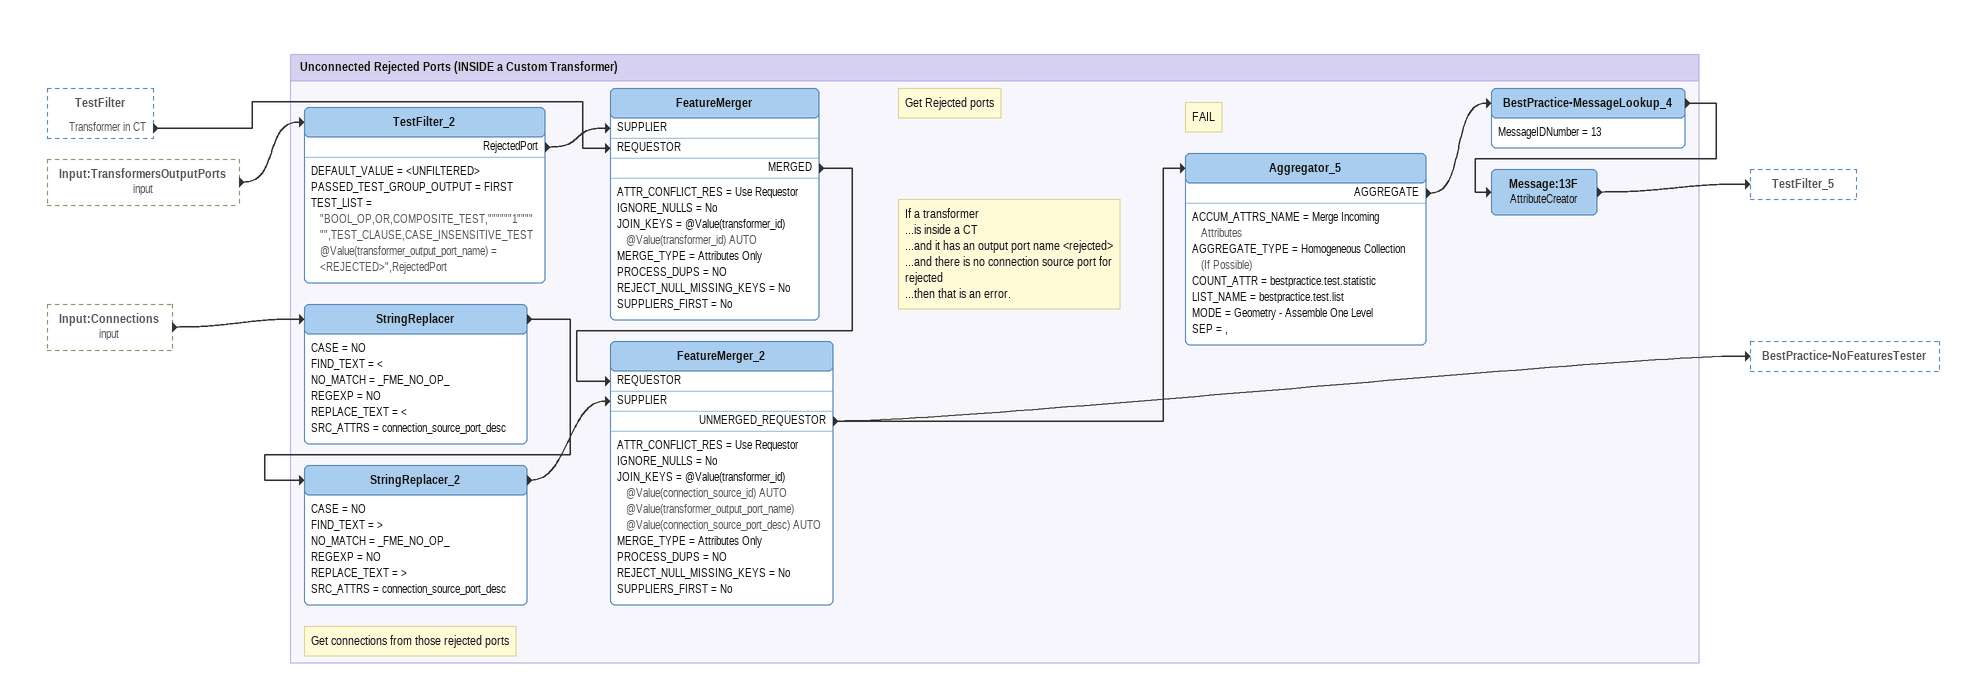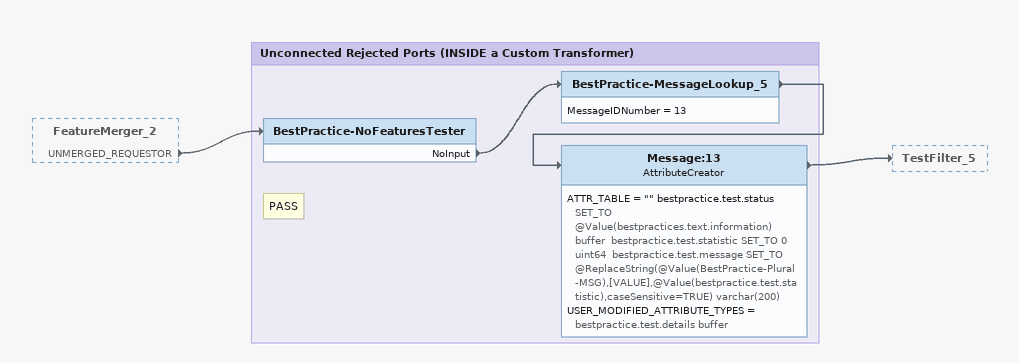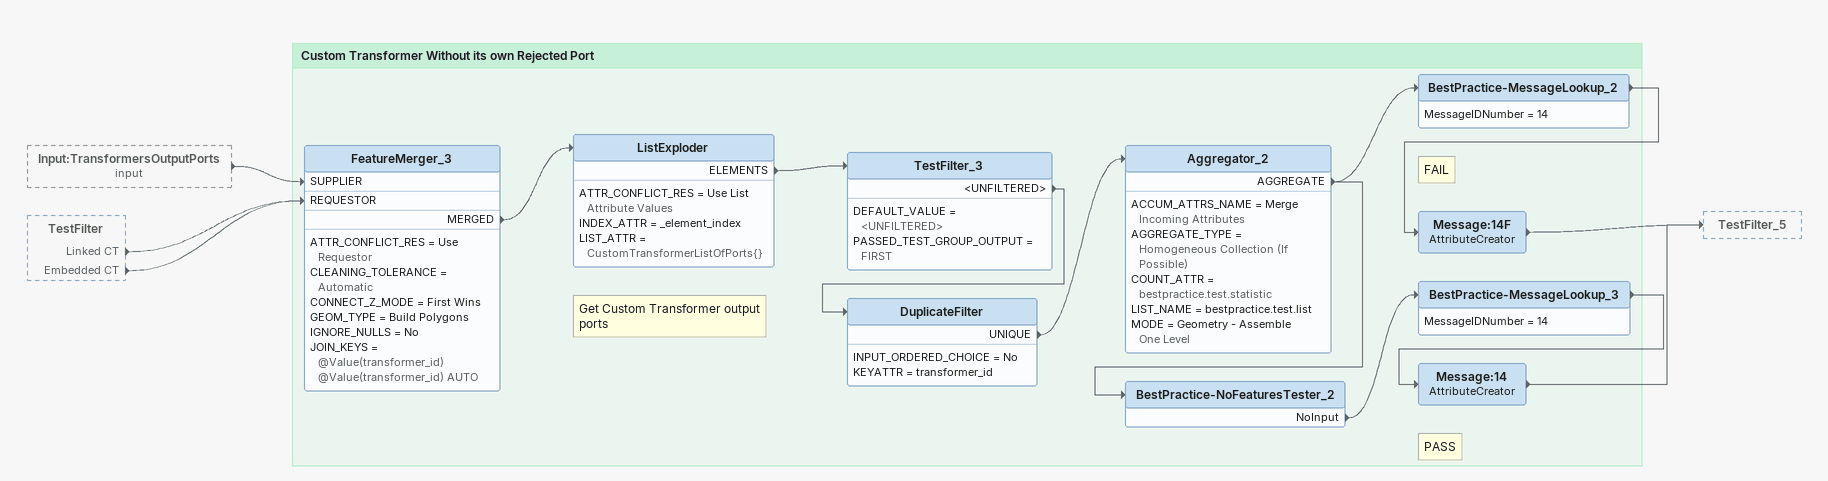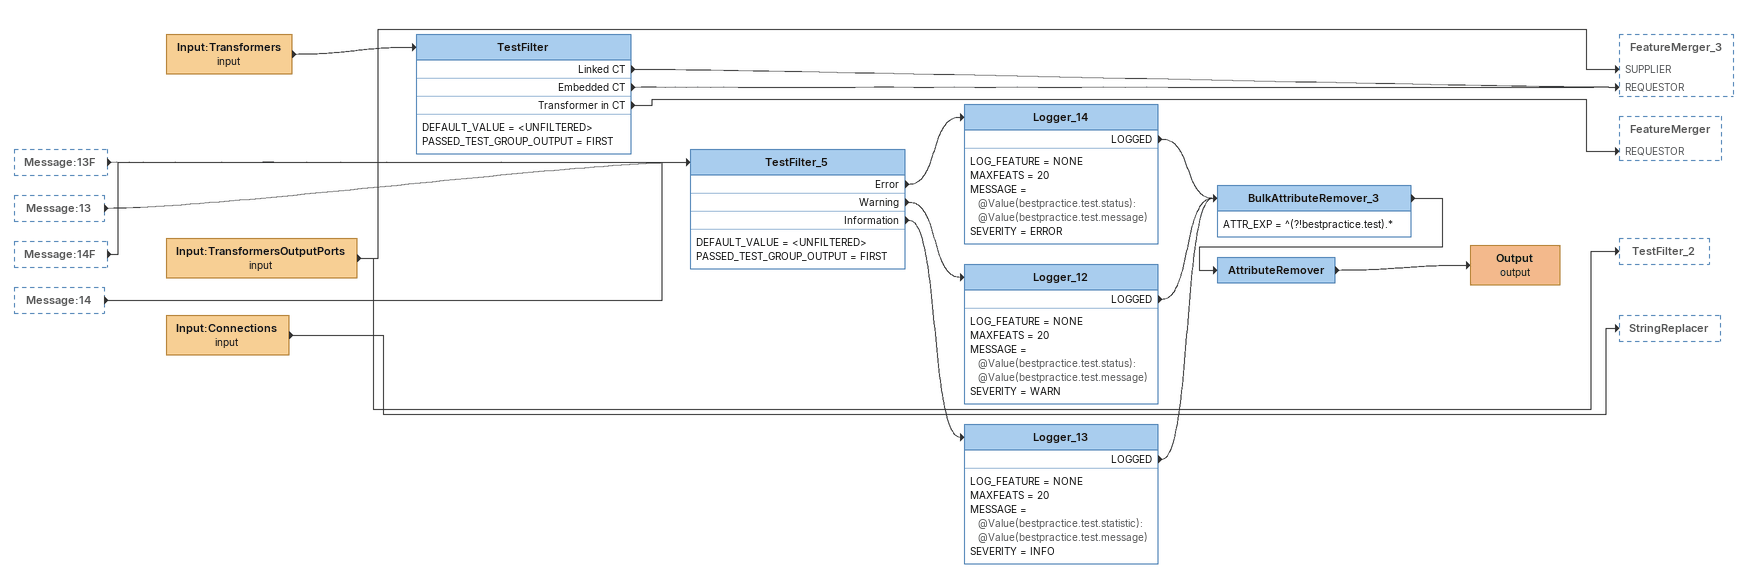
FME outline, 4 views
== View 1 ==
TestFilter [outside]
    Transformer in CT -> FeatureMerger [REQUESTOR]
Input:TransformersOutputPorts (input) [outside]
    -> TestFilter_2
Input:Connections (input) [outside]
    -> StringReplacer

Bookmark: Unconnected Rejected Ports (INSIDE a Custom Transformer)
TestFilter_2
    DEFAULT_VALUE = <UNFILTERED>
    PASSED_TEST_GROUP_OUTPUT = FIRST
    TEST_LIST = "BOOL_OP,OR,COMPOSITE_TEST,""""""1"""""",TEST_CLAUSE,CASE_INSENSITIVE_TEST @Value(transformer_output_port_name) = <REJECTED>",RejectedPort
    RejectedPort -> FeatureMerger [SUPPLIER]
Note: Get Rejected ports
FeatureMerger
    ATTR_CONFLICT_RES = Use Requestor
    IGNORE_NULLS = No
    JOIN_KEYS = @Value(transformer_id) @Value(transformer_id) AUTO
    MERGE_TYPE = Attributes Only
    PROCESS_DUPS = NO
    REJECT_NULL_MISSING_KEYS = No
    SUPPLIERS_FIRST = No
    MERGED -> FeatureMerger_2 [REQUESTOR]
StringReplacer
    CASE = NO
    FIND_TEXT = <
    NO_MATCH = _FME_NO_OP_
    REGEXP = NO
    REPLACE_TEXT = <
    SRC_ATTRS = connection_source_port_desc
    -> StringReplacer_2
StringReplacer_2
    CASE = NO
    FIND_TEXT = >
    NO_MATCH = _FME_NO_OP_
    REGEXP = NO
    REPLACE_TEXT = >
    SRC_ATTRS = connection_source_port_desc
    -> FeatureMerger_2 [SUPPLIER]
Note: Get connections from those rejected ports
FeatureMerger_2
    ATTR_CONFLICT_RES = Use Requestor
    IGNORE_NULLS = No
    JOIN_KEYS = @Value(transformer_id) @Value(connection_source_id) AUTO @Value(transformer_output_port_name) @Value(connection_source_port_desc) AUTO
    MERGE_TYPE = Attributes Only
    PROCESS_DUPS = NO
    REJECT_NULL_MISSING_KEYS = No
    SUPPLIERS_FIRST = No
    UNMERGED_REQUESTOR -> Aggregator_5
    UNMERGED_REQUESTOR -> BestPractice-NoFeaturesTester
Note: If a transformer / ...is inside a CT / ...and it has an output port name <rejected> / ...and there is no connection source port for rejected / ...then that is an error.
Note: FAIL
Aggregator_5
    ACCUM_ATTRS_NAME = Merge Incoming Attributes
    AGGREGATE_TYPE = Homogeneous Collection (If Possible)
    COUNT_ATTR = bestpractice.test.statistic
    LIST_NAME = bestpractice.test.list
    MODE = Geometry - Assemble One Level
    SEP = ,
    AGGREGATE -> BestPractice-MessageLookup_4
BestPractice-MessageLookup_4
    MessageIDNumber = 13
    -> Message:13F
Message:13F: AttributeCreator
    -> TestFilter_5

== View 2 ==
FeatureMerger_2 [outside]
    UNMERGED_REQUESTOR -> BestPractice-NoFeaturesTester

Bookmark: Unconnected Rejected Ports (INSIDE a Custom Transformer)
Note: PASS
BestPractice-NoFeaturesTester
    NoInput -> BestPractice-MessageLookup_5
BestPractice-MessageLookup_5
    MessageIDNumber = 13
    -> Message:13
Message:13: AttributeCreator
    ATTR_TABLE = "" bestpractice.test.status SET_TO @Value(bestpractices.text.information) buffer  bestpractice.test.statistic SET_TO 0 uint64  bestpractice.test.message SET_TO @ReplaceString(@Value(BestPractice-Plural-MSG),[VALUE],@Value(bestpractice.test.statistic),caseSensitive=TRUE) varchar(200)
    USER_MODIFIED_ATTRIBUTE_TYPES = bestpractice.test.details buffer
    -> TestFilter_5

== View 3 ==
Input:TransformersOutputPorts (input) [outside]
    -> FeatureMerger_3 [SUPPLIER]
TestFilter [outside]
    Linked CT -> FeatureMerger_3 [REQUESTOR]
    Embedded CT -> FeatureMerger_3 [REQUESTOR]

Bookmark: Custom Transformer Without its own Rejected Port
Note: Get Custom Transformer output ports
FeatureMerger_3
    ATTR_CONFLICT_RES = Use Requestor
    CLEANING_TOLERANCE = Automatic
    CONNECT_Z_MODE = First Wins
    GEOM_TYPE = Build Polygons
    IGNORE_NULLS = No
    JOIN_KEYS = @Value(transformer_id) @Value(transformer_id) AUTO
    MERGED -> ListExploder
ListExploder
    ATTR_CONFLICT_RES = Use List Attribute Values
    INDEX_ATTR = _element_index
    LIST_ATTR = CustomTransformerListOfPorts{}
    ELEMENTS -> TestFilter_3
TestFilter_3
    DEFAULT_VALUE = <UNFILTERED>
    PASSED_TEST_GROUP_OUTPUT = FIRST
    <UNFILTERED> -> DuplicateFilter
DuplicateFilter
    INPUT_ORDERED_CHOICE = No
    KEYATTR = transformer_id
    UNIQUE -> Aggregator_2
Aggregator_2
    ACCUM_ATTRS_NAME = Merge Incoming Attributes
    AGGREGATE_TYPE = Homogeneous Collection (If Possible)
    COUNT_ATTR = bestpractice.test.statistic
    LIST_NAME = bestpractice.test.list
    MODE = Geometry - Assemble One Level
    AGGREGATE -> BestPractice-NoFeaturesTester_2
    AGGREGATE -> BestPractice-MessageLookup_2
Note: FAIL
BestPractice-MessageLookup_2
    MessageIDNumber = 14
    -> Message:14F
Message:14F: AttributeCreator
    -> TestFilter_5
BestPractice-NoFeaturesTester_2
    NoInput -> BestPractice-MessageLookup_3
BestPractice-MessageLookup_3
    MessageIDNumber = 14
    -> Message:14
Note: PASS
Message:14: AttributeCreator
    -> TestFilter_5

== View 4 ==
Message:13F [outside]
    -> TestFilter_5
Message:13 [outside]
    -> TestFilter_5
Message:14F [outside]
    -> TestFilter_5
Message:14 [outside]
    -> TestFilter_5
Input:Transformers (input)
    -> TestFilter
TestFilter
    DEFAULT_VALUE = <UNFILTERED>
    PASSED_TEST_GROUP_OUTPUT = FIRST
    Linked CT -> FeatureMerger_3 [REQUESTOR]
    Embedded CT -> FeatureMerger_3 [REQUESTOR]
    Transformer in CT -> FeatureMerger [REQUESTOR]
Input:TransformersOutputPorts (input)
    -> TestFilter_2
    -> FeatureMerger_3 [SUPPLIER]
Input:Connections (input)
    -> StringReplacer
TestFilter_5
    DEFAULT_VALUE = <UNFILTERED>
    PASSED_TEST_GROUP_OUTPUT = FIRST
    Error -> Logger_14
    Warning -> Logger_12
    Information -> Logger_13
Logger_14
    LOG_FEATURE = NONE
    MAXFEATS = 20
    MESSAGE = @Value(bestpractice.test.status): @Value(bestpractice.test.message)
    SEVERITY = ERROR
    LOGGED -> BulkAttributeRemover_3
Logger_12
    LOG_FEATURE = NONE
    MAXFEATS = 20
    MESSAGE = @Value(bestpractice.test.status): @Value(bestpractice.test.message)
    SEVERITY = WARN
    LOGGED -> BulkAttributeRemover_3
Logger_13
    LOG_FEATURE = NONE
    MAXFEATS = 20
    MESSAGE = @Value(bestpractice.test.statistic): @Value(bestpractice.test.message)
    SEVERITY = INFO
    LOGGED -> BulkAttributeRemover_3
BulkAttributeRemover_3
    ATTR_EXP = ^(?!bestpractice.test).*
    -> AttributeRemover
AttributeRemover
    -> Output (output)
Output (output)
